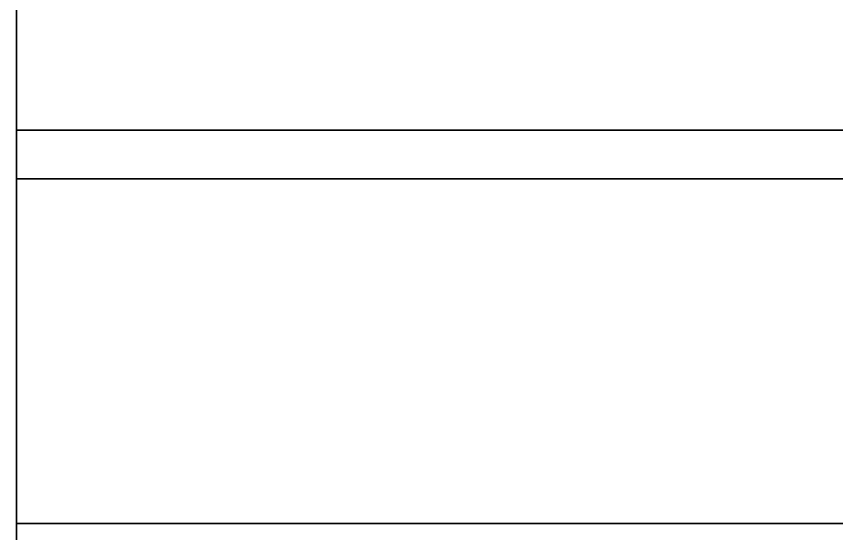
# Model space of a CAD drawing. Extents: x -147 to 1613, y -1063 to 1.
# Drawn here: x 1328 to 1354.97, y -881.44 to -864.43 of the extents above; entities that cross this region are included whole.
import ezdxf

# ---------------------------------------------------------------- set-up
doc = ezdxf.new("R2010")
doc.units = 0
doc.layers.add('IQ_200_3D', color=1, linetype='Continuous')

msp = doc.modelspace()

# ---------------------------------------------------------------- meshes
at = {"layer": 'IQ_200_3D'}
mesh = msp.add_polyface(dxfattribs=at)
corners = [(1328, -869.763, 640.994), (1328, -853, 629.527), (1328, -853, 200), (1328, -858.442, 200), (1328, -868.163, 204.796), (1328, -898, 204.796), (1328, -898, 549.796), (1328, -881.099, 549.796), (1328, -881.099, 640.994)]
mesh.append_faces([[corners[k] for k in face] for face in [(7, 4, 5, 6), (1, 8, 0)]], dxfattribs={"vtx0": -1})
mesh.append_faces([[corners[k] for k in face] for face in [(7, 8, 1, 2)]], dxfattribs={"vtx1": -1, "vtx3": -1})
mesh.append_faces([[corners[k] for k in face] for face in [(2, 3, 4, 7)]], dxfattribs={"vtx2": -1, "vtx3": -1})
mesh = msp.add_polyface(dxfattribs=at)
corners = [(1599, -853, 629.527), (1328, -853, 629.527), (1328, -869.763, 640.994), (1599, -869.763, 640.994)]
mesh.append_faces([[corners[k] for k in face] for face in [(0, 1, 2, 3)]])
mesh = msp.add_polyface(dxfattribs=at)
corners = [(1599, -868.163, 204.796), (1328, -868.163, 204.796), (1328, -858.442, 200), (1599, -858.442, 200)]
mesh.append_faces([[corners[k] for k in face] for face in [(0, 1, 2, 3)]])
mesh = msp.add_polyface(dxfattribs=at)
corners = [(1599, -898, 204.796), (1328, -898, 204.796), (1328, -868.163, 204.796), (1599, -868.163, 204.796)]
mesh.append_faces([[corners[k] for k in face] for face in [(0, 1, 2, 3)]])
mesh = msp.add_polyface(dxfattribs=at)
corners = [(1599, -869.763, 640.994), (1328, -869.763, 640.994), (1328, -881.099, 640.994), (1599, -881.099, 640.994)]
mesh.append_faces([[corners[k] for k in face] for face in [(0, 1, 2, 3)]])
mesh = msp.add_polyface(dxfattribs=at)
corners = [(1599, -881.099, 640.994), (1328, -881.099, 640.994), (1328, -881.099, 549.796), (1599, -881.099, 549.796)]
mesh.append_faces([[corners[k] for k in face] for face in [(0, 1, 2, 3)]])
mesh = msp.add_polyface(dxfattribs=at)
corners = [(1599, -881.099, 549.796), (1328, -881.099, 549.796), (1328, -898, 549.796), (1599, -898, 549.796)]
mesh.append_faces([[corners[k] for k in face] for face in [(0, 1, 2, 3)]])

doc.saveas('drawing.dxf')
